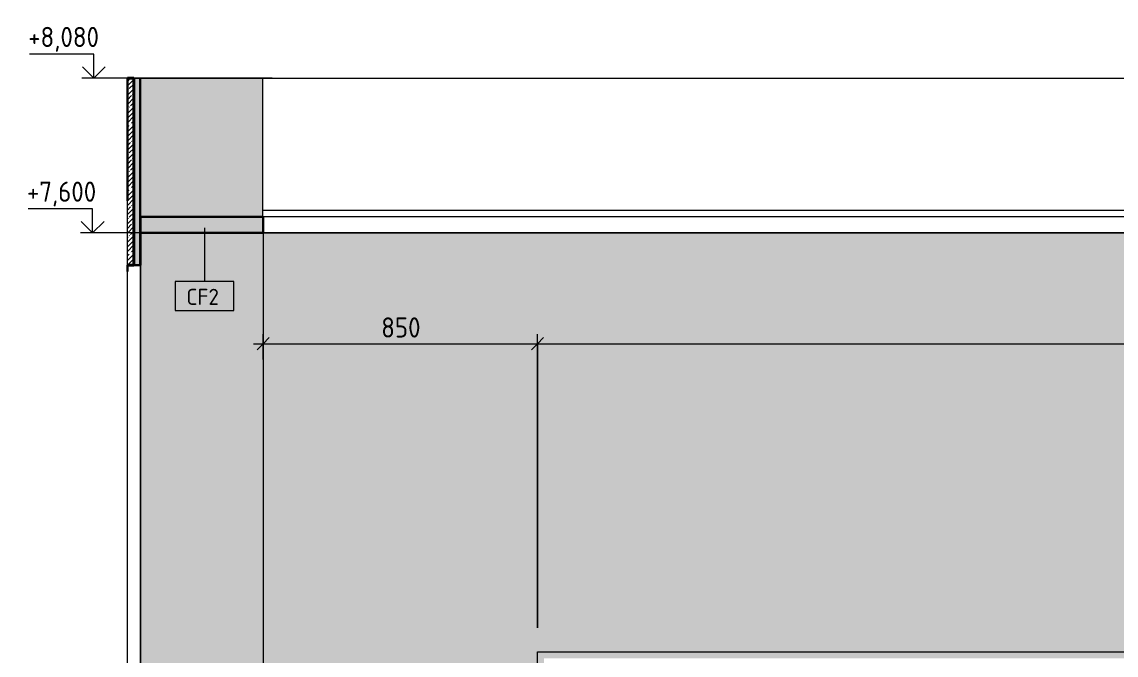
# Model space of a CAD drawing. Header units: millimetres. Extents: x 10189 to 74543, y -2532 to 10466.
# Drawn here: x 25844 to 29236, y 6290 to 8255 of the extents above; entities that cross this region are included whole.
import ezdxf

# ---------------------------------------------------------------- set-up
doc = ezdxf.new("R2010")
doc.units = ezdxf.units.MM
for name, color, linetype, lineweight in [('A-ANNO-DIMS', 7, 'Continuous', 9), ('A-ANNO-DIMS-25', 7, 'Continuous', 9), ('A-CLNG', 7, 'Continuous', 9), ('A-CLNG-IDEN', 7, 'Continuous', 9), ('A-DETL', 7, 'Continuous', 9), ('A-FLOR', 7, 'Continuous', 9), ('A-WALL', 7, 'Continuous', 9), ('A-WALL-PATT', 7, 'Continuous', 9), ('G-ANNO-DIMS', 7, 'Continuous', 9), ('G-ANNO-DIMS-1', 7, 'Continuous', 20), ('I-WALL', 7, 'Continuous', 9)]:
    doc.layers.add(name, color=color, linetype=linetype, lineweight=lineweight)
for name, color, linetype, lineweight, true_color in [('A-CLNG-1', 7, 'Continuous', 9, 0x787878), ('A-CLNG-2', 7, 'Continuous', 30, 0x3c3c3c), ('A-CLNG-FNSH-1', 7, 'Continuous', 30, 0x3c3c3c), ('A-WALL-4', 7, 'Continuous', 30, 0x3c3c3c), ('A-WALL-5', 7, 'Continuous', 40, 0x3c3c3c), ('A-WALL-FNSH-3', 7, 'Continuous', 30, 0x3c3c3c), ('I-FURN-4', 7, 'Continuous', 9, 0xc0c0c0), ('I-WALL-1', 7, 'Continuous', 9, 0x787878)]:
    doc.layers.add(name, color=color, linetype=linetype, lineweight=lineweight, true_color=true_color)
doc.layers.add('I-FURN-8', color=7, linetype='Continuous', lineweight=9, true_color=0x303030, transparency=0.7)
doc.styles.add('GOST Common_2', font='GOST_Common.ttf', dxfattribs={"height": 50})
doc.styles.add('ISOCPEUR_1', font='isocpeur.ttf', dxfattribs={"width": 0.9, "height": 62.5})
doc.dimstyles.new('ISO-2_5_0_9К_БОЛЬШОЙ_1', dxfattribs={"dimscale": 304.8, "dimtxt": 62.248823, "dimasz": 0.123031, "dimexe": 0.098425, "dimexo": 0.246063, "dimgap": 0, "dimtad": 1, "dimdec": 0, "dimrnd": 10, "dimzin": 0, "dimdsep": 46, "dimtxsty": 'ISOCPEUR_1', "dimblk1": 'OBLIQUE', "dimblk2": 'OBLIQUE', "dimsah": 1, "dimcen": 0.09, "dimdle": 0.098425, "dimazin": 0, "dimtfac": 1, "dimtdec": 4, "dimtix": 1, "dimtmove": 0, "dimatfit": 3, "dimfxl": 1, "dimtvp": 1, "dimtolj": 1, "dimtzin": 0, "dimarcsym": 2})
pattern_1 = [(0, (30717.253, 0), (30.48, 7.62), [2.515, -20.345, 2.515, -20.345, -121.92]), (0, (30717.253, 0), (30.48, 7.62), [-45.72, 2.515, -43.205, 2.515, -20.345, -53.34]), (0, (30717.253, 0), (30.48, 7.62), [-114.3, 2.515, -12.725, 2.515, -35.585]), (120, (30728.683, 3.81), (-21.8391136, 22.586454), [2.515, -20.345, 2.515, -20.345, -121.92]), (120, (30728.683, 3.81), (-21.8391136, 22.586454), [-45.72, 2.515, -43.205, 2.515, -20.345, -53.34]), (120, (30728.683, 3.81), (-21.8391136, 22.586454), [-114.3, 2.515, -12.725, 2.515, -35.585]), (240, (30732.493, 19.05), (-8.6408864, -30.206454), [2.515, -20.345, 2.515, -20.345, -121.92]), (240, (30732.493, 19.05), (-8.6408864, -30.206454), [-45.72, 2.515, -43.205, 2.515, -20.345, -53.34]), (240, (30732.493, 19.05), (-8.6408864, -30.206454), [-114.3, 2.515, -12.725, 2.515, -35.585])]

# ---------------------------------------------------------------- blocks, each defined once
blk = doc.blocks.new('Зеркало обычное - Доска-32858920-Развертка 2_02-1')
at = {"layer": 'I-FURN-8'}
h = blk.add_hatch(color=256, dxfattribs=at)
h.paths.add_polyline_path([(1371, 4950), (5421, 4950), (5421, 6300), (1371, 6300), (1371, 4970)])
h.paths.add_polyline_path([(4790.8, 4970), (1391, 4970), (1391, 6280), (5401, 6280), (5401, 4970), (4820.5, 4970)])
at = {"layer": 'I-FURN-4'}
for p, q in [((1371, 6300), (5421, 6300)), ((1371, 4950), (1371, 6300))]:
    blk.add_line(p, q, dxfattribs=at)
blk = doc.blocks.new('Высотные отметки - Стрелка_Верх-17668718-Развертка 2_02-1')
at = {"layer": 'G-ANNO-DIMS'}
for p, q in [((-4.1, 8155), (-204.1, 8155)), ((-4.1, 8080), (-4.1, 8155)), ((33.8, 8080), (-41.2, 8080))]:
    blk.add_line(p, q, dxfattribs=at)
at = {"layer": 'G-ANNO-DIMS-1'}
for q in [(-39.4, 8115.4), (31.3, 8115.4)]:
    blk.add_line((-4.1, 8080), q, dxfattribs=at)
blk = doc.blocks.new('DIMBLOCK14-Развертка 2_02-1')
at = {"layer": 'A-ANNO-DIMS-25'}
for p, q in [((26591.9, 7207.7), (26591.9, 7286.2)), ((27441.9, 6375), (27441.9, 7286.2)), ((26561.9, 7256.2), (27441.9, 7256.2)), ((26591.9, 7256.2), (26591.9, 7207.7)), ((27441.9, 7256.2), (27441.9, 6375))]:
    blk.add_line(p, q, dxfattribs=at)
at = {"layer": 'A-ANNO-DIMS-25', "lineweight": 20}
for p, q in [((26591.9, 7256.2), (26610.6, 7275)), ((27441.9, 7256.2), (27460.6, 7275)), ((26591.9, 7256.2), (26573.1, 7237.5)), ((27441.9, 7256.2), (27423.1, 7237.5))]:
    blk.add_line(p, q, dxfattribs=at)
at = {"layer": 'A-ANNO-DIMS-25', "color": 0, "insert": (26957.6, 7337.9), "char_height": 62.5, "width": 142.215, "attachment_point": 1, "line_spacing_factor": 1.149209, "style": 'ISOCPEUR_1'}
blk.add_mtext('850', dxfattribs=at)
blk = doc.blocks.new('_Oblique')
at = {"color": 0, "linetype": 'ByBlock', "lineweight": -2}
blk.add_line((-0.5, -0.5), (0.5, 0.5), dxfattribs=at)
blk = doc.blocks.new('DIMBLOCK15-Развертка 2_02-1')
at = {"layer": 'A-ANNO-DIMS-25'}
for p, q in [((27441.9, 6375), (27441.9, 7286.2)), ((31491.9, 6375), (31491.9, 7286.2)), ((27441.9, 7256.2), (31521.9, 7256.2)), ((27441.9, 7256.2), (27441.9, 6375)), ((31491.9, 7256.2), (31491.9, 6375))]:
    blk.add_line(p, q, dxfattribs=at)
at = {"layer": 'A-ANNO-DIMS-25', "lineweight": 20}
for p, q in [((27441.9, 7256.2), (27460.6, 7275)), ((31491.9, 7256.2), (31510.6, 7275)), ((27441.9, 7256.2), (27423.1, 7237.5)), ((31491.9, 7256.2), (31473.1, 7237.5))]:
    blk.add_line(p, q, dxfattribs=at)
at = {"layer": 'A-ANNO-DIMS-25', "color": 0, "insert": (29384.9, 7337.9), "char_height": 62.5, "width": 196.802, "attachment_point": 1, "line_spacing_factor": 1.149209, "style": 'ISOCPEUR_1'}
blk.add_mtext('4050', dxfattribs=at)
blk = doc.blocks.new('М_потолков - Марка_ Имя типа-25382930-Развертка 2_02-1')
at = {"layer": 'A-CLNG-IDEN'}
for p, q in [((4191.1, 7493.5), (4009.9, 7493.5)), ((4009.9, 7493.5), (4009.9, 7404.1)), ((4191.1, 7404.1), (4191.1, 7493.5)), ((4009.9, 7404.1), (4191.1, 7404.1))]:
    blk.add_line(p, q, dxfattribs=at)

msp = doc.modelspace()

# ---------------------------------------------------------------- hatches: boundary and pattern name
at = {"layer": 'A-CLNG-1'}
msp.add_hatch(color=256, dxfattribs=at).paths.add_polyline_path([(26570.9, 7600), (26591.9, 7600.3), (26591.9, 7650), (26211.9, 7650), (26211.9, 7600), (26227.1, 7600)])
h = msp.add_hatch(dxfattribs=at)
h.set_pattern_fill('FP_11', color=256, style=0, pattern_type=2)
h.set_pattern_definition(pattern_1)
h.paths.add_polyline_path([(26170.8, 7480), (26170.9, 7480), (26170.8, 7500)])
at = {"layer": 'A-WALL-PATT'}
h = msp.add_hatch(color=256, dxfattribs=at)
h.paths.add_polyline_path([(26590.9, 4200), (26590.9, 7600), (26211.9, 7600), (26211.9, 5020), (26570.8, 5020), (26570.8, 5004), (26211.9, 5004), (26211.9, 5000), (26551.9, 5000), (26551.9, 4950), (26261.9, 4950), (26261.9, 4330), (26551.9, 4330), (26551.9, 4200), (26570.9, 4200)])
h.paths.add_polyline_path([(26554.8, 4300), (26554.8, 4970), (26570.8, 4970), (26570.8, 4300)])
h.paths.add_polyline_path([(26210.9, 7600), (26211.9, 7600), (26211.9, 7650), (26590.9, 7650), (26590.9, 8080), (26210.9, 8080), (26210.9, 7700)])
msp.add_hatch(color=256, dxfattribs=at).paths.add_polyline_path([(26590.9, 4200), (26591.9, 4200), (26591.9, 7600), (26590.9, 7600), (26590.9, 4316.1)])
h = msp.add_hatch(color=256, dxfattribs=at)
h.paths.add_polyline_path([(33349.8, 4200), (33349.9, 4200), (33349.8, 4200.1)])
h.paths.add_polyline_path([(33349.8, 4250), (33349.9, 7600), (26591.9, 7600), (26591.9, 4250), (26940.4, 4250), (26940.4, 4459), (26874.6, 4459), (26874.6, 4541), (26940.4, 4541), (26940.4, 5620), (27440.4, 5620), (27440.4, 4541), (27507.3, 4541), (27507.3, 4459), (27440.4, 4459), (27440.4, 4250), (32340.9, 4250), (32340.9, 6100), (33140.9, 6100), (33140.9, 4250), (33334.8, 4250)])
h.paths.add_polyline_path([(26906.1, 4497.5), (26907.3, 4497.8), (26908.2, 4498.7), (26908.6, 4500), (26908.2, 4501.2), (26907.3, 4502.2), (26906.1, 4502.5), (26904.8, 4502.2), (26903.9, 4501.2), (26903.6, 4500), (26903.9, 4498.7), (26904.8, 4497.8), (26905.4, 4497.6)])
h.paths.add_polyline_path([(27456.8, 4497.5), (27458, 4497.8), (27458.9, 4498.7), (27459.3, 4500), (27458.9, 4501.2), (27458, 4502.2), (27456.8, 4502.5), (27455.5, 4502.2), (27454.6, 4501.2), (27454.3, 4500), (27454.6, 4498.7), (27455.5, 4497.8), (27456.1, 4497.6)])
h.paths.add_polyline_path([(27475.8, 4497.5), (27477.1, 4497.9), (27477.9, 4498.7), (27478.3, 4500), (27477.9, 4501.2), (27477, 4502.2), (27475.8, 4502.5), (27474.5, 4502.2), (27473.6, 4501.2), (27473.3, 4500), (27473.6, 4498.7), (27474.5, 4497.8), (27475.1, 4497.6)])
h.paths.add_polyline_path([(26925.1, 4497.5), (26926.3, 4497.8), (26927.2, 4498.7), (26927.6, 4500), (26927.2, 4501.2), (26926.3, 4502.2), (26925.1, 4502.5), (26923.8, 4502.2), (26922.9, 4501.2), (26922.6, 4500), (26922.9, 4498.7), (26923.8, 4497.8), (26924.4, 4497.6)])
h.paths.add_polyline_path([(31491.9, 4950), (27441.9, 4950), (27441.9, 6300), (31491.9, 6300), (31491.9, 4953.5)])
h.paths.add_polyline_path([(26705.2, 5959), (26649.9, 5959), (26649.9, 6041), (26731.9, 6041), (26731.9, 5959), (26715.4, 5959)])
h.paths.add_polyline_path([(26681.4, 5997.5), (26682.6, 5997.8), (26683.5, 5998.7), (26683.9, 6000), (26683.5, 6001.2), (26682.6, 6002.2), (26681.4, 6002.5), (26680.1, 6002.2), (26679.2, 6001.2), (26678.9, 6000), (26679.2, 5998.7), (26680.1, 5997.8), (26680.7, 5997.6)])
h.paths.add_polyline_path([(26700.4, 5997.5), (26701.6, 5997.8), (26702.5, 5998.7), (26702.9, 6000), (26702.5, 6001.2), (26701.6, 6002.2), (26700.4, 6002.5), (26699.1, 6002.2), (26698.2, 6001.2), (26697.9, 6000), (26698.2, 5998.7), (26699.1, 5997.8), (26699.7, 5997.6)])
h.paths.add_polyline_path([(30135.1, 6359), (30069.6, 6359), (30069.6, 6441), (30151.6, 6440.9), (30151.6, 6359)])
h.paths.add_polyline_path([(30101.1, 6397.5), (30102.4, 6397.8), (30103.3, 6398.7), (30103.6, 6400), (30103.3, 6401.2), (30102.4, 6402.2), (30101.1, 6402.5), (30099.9, 6402.2), (30099, 6401.2), (30098.6, 6400), (30099, 6398.7), (30099.9, 6397.8), (30100.5, 6397.6)])
h.paths.add_polyline_path([(30120.1, 6397.5), (30121.4, 6397.8), (30122.3, 6398.7), (30122.6, 6400), (30122.3, 6401.2), (30121.4, 6402.2), (30120.1, 6402.5), (30118.9, 6402.2), (30118, 6401.2), (30117.6, 6400), (30118, 6398.7), (30118.9, 6397.8), (30119.5, 6397.6)])
h.paths.add_polyline_path([(29315.4, 6500), (29315.4, 6700), (29615.4, 6700), (29615.4, 6500)])
at = {"layer": 'I-WALL-1'}
h = msp.add_hatch(dxfattribs=at)
h.set_pattern_fill('FP_10', color=256, style=0, pattern_type=2)
h.set_pattern_definition([(45, (30717.253, 0), (-14.25598, 14.25598), []), (45, (30731.509, 0), (-14.25598, 14.25598), [25.202, -5.04, 0.8382, -4.202])])
h.paths.add_polyline_path([(26170.9, 7500), (26190.9, 7500), (26190.9, 8080), (26170.8, 8080), (26170.8, 7500)])
h = msp.add_hatch(dxfattribs=at)
h.set_pattern_fill('FP_11', color=256, style=0, pattern_type=2)
h.set_pattern_definition(pattern_1)
h.paths.add_polyline_path([(26210.9, 4195), (26210.9, 5000), (26170.9, 5000), (26170.9, 4200), (26174.5, 4200), (26174.3, 4195)])
h.paths.add_polyline_path([(26210.9, 7500), (26210.9, 8080), (26190.9, 8080), (26190.9, 7500)])

# ---------------------------------------------------------------- linework, layer by layer
at = {"layer": 'A-CLNG'}
for p, q in [((33749.9, 7600), (26591.9, 7600)), ((26170.9, 7479.3), (26170.8, 7479.3))]:
    msp.add_line(p, q, dxfattribs=at)
at = {"layer": 'A-CLNG-2'}
for p, q in [((26170.9, 7480), (26170.9, 7500)), ((26170.8, 7480), (26170.9, 7480))]:
    msp.add_line(p, q, dxfattribs=at)
at = {"layer": 'A-CLNG-FNSH-1'}
for p, q in [((26591.9, 7650), (26211.9, 7650)), ((26211.9, 7650), (26211.9, 7600)), ((26591.9, 7600), (26591.9, 7650)), ((26211.9, 7600), (26591.9, 7600))]:
    msp.add_line(p, q, dxfattribs=at)
at = {"layer": 'A-CLNG-IDEN'}
msp.add_line((26410, 7615.6), (26410, 7448.8), dxfattribs=at)
at = {"layer": 'A-DETL'}
for p, q in [((26591.9, 7650), (26591.9, 7600)), ((33749.9, 7650), (26591.9, 7650)), ((26591.9, 7600), (33749.9, 7600))]:
    msp.add_line(p, q, dxfattribs=at)
at = {"layer": 'A-FLOR'}
for p, q in [((26190.9, 8080), (33771.1, 8080)), ((33350.9, 7670), (26590.9, 7670))]:
    msp.add_line(p, q, dxfattribs=at)
at = {"layer": 'A-WALL'}
msp.add_line((26170.9, 7500), (26170.9, 7700), dxfattribs=at)
at = {"layer": 'A-WALL-4'}
for p, q in [((26170.9, 8080.1), (26170.9, 7700)), ((26210.9, 7600), (26210.9, 8080.1)), ((26170.9, 7700), (26170.8, 7700)), ((26190.9, 7500), (26210.9, 7500))]:
    msp.add_line(p, q, dxfattribs=at)
at = {"layer": 'A-WALL-5'}
for p, q in [((26190.9, 8080), (26170.8, 8080)), ((26190.9, 7500), (26190.9, 8080)), ((26170.8, 7500), (26190.9, 7500))]:
    msp.add_line(p, q, dxfattribs=at)
at = {"layer": 'A-WALL-FNSH-3'}
for p, q in [((26210.9, 7600), (26210.9, 7500)), ((26211.9, 7600), (26210.9, 7600)), ((26211.9, 7500), (26211.9, 7600)), ((26210.9, 7500), (26211.9, 7500))]:
    msp.add_line(p, q, dxfattribs=at)
at = {"layer": 'G-ANNO-DIMS'}
for p, q in [((26098.8, 8080), (26066.8, 8080)), ((26619.5, 8080), (26098.8, 8080)), ((26633.4, 7600), (26062.9, 7600))]:
    msp.add_line(p, q, dxfattribs=at)
at = {"layer": 'I-WALL'}
for p, q in [((26590.9, 7650), (26590.9, 8080)), ((26591.9, 7600), (26591.9, 4200)), ((26210.9, 7500), (26210.9, 5020)), ((26211.9, 7500), (26211.9, 5020)), ((26170.9, 5020), (26170.9, 7480))]:
    msp.add_line(p, q, dxfattribs=at)

# ---------------------------------------------------------------- block references
at = {"layer": 'A-CLNG-IDEN'}
msp.add_blockref('М_потолков - Марка_ Имя типа-25382930-Развертка 2_02-1', (22309.5, -44.7), dxfattribs=at)
at = {"layer": 'G-ANNO-DIMS'}
for p in [(26070.9, 0), (26067, -480)]:
    msp.add_blockref('Высотные отметки - Стрелка_Верх-17668718-Развертка 2_02-1', p, dxfattribs=at)
at = {"layer": 'I-FURN-4'}
msp.add_blockref('Зеркало обычное - Доска-32858920-Развертка 2_02-1', (26070.9, 0), dxfattribs=at)

# ---------------------------------------------------------------- texts
at = {"layer": 'A-CLNG-IDEN', "insert": (26353.6, 7426.6), "char_height": 50, "width": 132.278, "attachment_point": 1, "style": 'GOST Common_2'}
msp.add_mtext('CF2', dxfattribs=at)

# ---------------------------------------------------------------- dimensions: what is measured, and where the dimension line sits
at = {"layer": 'A-ANNO-DIMS'}
for base, p1, p2, override, picture, middle in [((27441.9, 7256.2), (26591.9, 7282.7), (27441.9, 6300), {"dimpost": '<>', "dimfxl": 1299.32456}, 'DIMBLOCK14-Развертка 2_02-1', (27016.9, 7287.5)), ((31491.9, 7256.2), (27441.9, 6300), (31491.9, 6300), {"dimpost": '<>', "dimfxl": 4050}, 'DIMBLOCK15-Развертка 2_02-1', (29466.9, 7287.5))]:
    dim = msp.add_linear_dim(base=base, p1=p1, p2=p2, dimstyle='ISO-2_5_0_9К_БОЛЬШОЙ_1', override=override, dxfattribs=at)
    dim.commit()
    dim.dimension.update_dxf_attribs({"geometry": picture, "text_midpoint": middle})

# ---------------------------------------------------------------- next in the draw order: texts
at = {"layer": 'G-ANNO-DIMS', "char_height": 62.5, "width": 254.705, "attachment_point": 1, "line_spacing_factor": 1.149209, "style": 'ISOCPEUR_1', "bg_fill": 3, "box_fill_scale": 1.25, "bg_fill_color": 256, "bg_fill_true_color": 13158600, "bg_fill_transparency": 0}
for s, insert in [('+8,080', (25863.2, 8239.2)), ('+7,600', (25859.3, 7759.2))]:
    msp.add_mtext(s, dxfattribs=dict(at, insert=insert))

doc.saveas('drawing.dxf')
